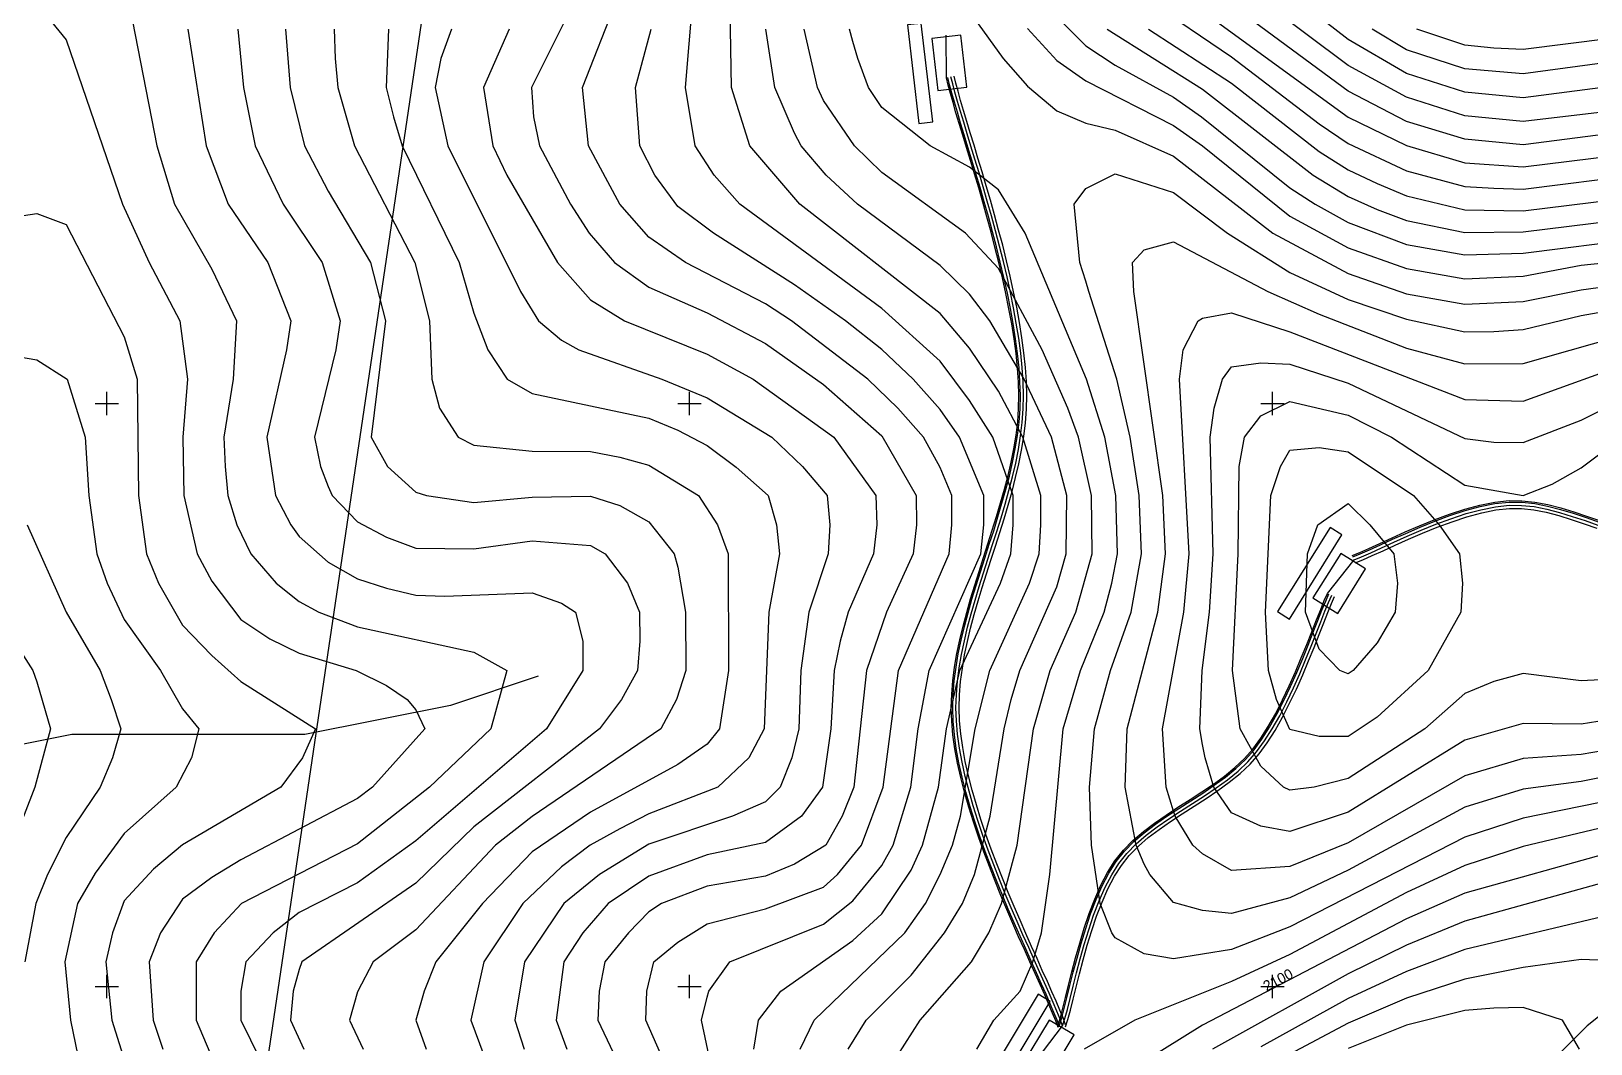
# Model space of a CAD drawing. Header units: metres. Extents: x 732250 to 738810, y 4346021 to 4350226.
# Drawn here: x 733935 to 735273, y 4347951 to 4348819 of the extents above; entities that cross this region are included whole.
import ezdxf
from ezdxf.enums import TextEntityAlignment as Align

# ---------------------------------------------------------------- set-up
doc = ezdxf.new("R2010")
doc.units = ezdxf.units.M
for name, color, linetype in [('BLADE-LAYDOWN', 252, 'Continuous'), ('CRANE-HARDSTAND', 30, 'Continuous'), ('GRID-COORDINATES', 8, 'Continuous'), ('LICENCE-AREA-BOUNDARY', 1, 'Continuous'), ('MV-CABLE-33KV', 1, 'Continuous'), ('ROAD-ACCESS-5.5M', 41, 'Continuous'), ('STREAM', 150, 'Continuous'), ('TOPO-CONTOUR-MAJOR', 8, 'Continuous'), ('TOPO-CONTOUR-MINOR', 252, 'Continuous'), ('TOPO-TEXT', 8, 'Continuous'), ('TRACK-EDGE', 41, 'Continuous')]:
    doc.layers.add(name, color=color, linetype=linetype)

msp = doc.modelspace()

# ---------------------------------------------------------------- linework, layer by layer
at = {"layer": 'BLADE-LAYDOWN'}
for points in [[(734708.6, 4348741.7), (734698.7, 4348826.1), (734686.8, 4348824.7), (734696.7, 4348740.3)], [(735014.6, 4348315.1), (735059.7, 4348387.2), (735049.5, 4348393.6), (735004.4, 4348321.5)], [(734765.5, 4347914.1), (734809.3, 4347987), (734799, 4347993.2), (734755.3, 4347920.3)]]:
    msp.add_lwpolyline(points, close=True, dxfattribs=at)
at = {"layer": 'CRANE-HARDSTAND'}
for points in [[(734737.8, 4348771.3), (734732.6, 4348816), (734707.8, 4348813), (734713, 4348768.4)], [(735056, 4348319.9), (735079.8, 4348358.1), (735058.6, 4348371.4), (735034.8, 4348333.2)], [(734806.8, 4347919.7), (734829.9, 4347958.3), (734808.5, 4347971.1), (734785.4, 4347932.6)]]:
    msp.add_lwpolyline(points, close=True, dxfattribs=at)
at = {"layer": 'GRID-COORDINATES'}
for p, q in [((734000, 4348490), (734000, 4348510)), ((734500, 4348490), (734500, 4348510)), ((735000, 4348490), (735000, 4348510)), ((733990, 4348500), (734010, 4348500)), ((734490, 4348500), (734510, 4348500)), ((734990, 4348500), (735010, 4348500)), ((733990, 4348000), (734010, 4348000)), ((734000, 4347990), (734000, 4348010)), ((734490, 4348000), (734510, 4348000)), ((734500, 4347990), (734500, 4348010)), ((734990, 4348000), (735010, 4348000)), ((735000, 4347990), (735000, 4348010))]:
    msp.add_line(p, q, dxfattribs=at)
at = {"layer": 'LICENCE-AREA-BOUNDARY'}
msp.add_lwpolyline([(734285.3, 4348932.5), (734085.3, 4347582.5), (734070, 4347466), (734085.3, 4347349.5), (734130.3, 4347241), (734201.8, 4347147.8), (734295, 4347076.3), (734403.5, 4347031.3), (735353.5, 4346781.3), (735470, 4346766), (735586.5, 4346781.3), (735695, 4346826.3), (735788.2, 4346897.8), (735859.7, 4346991), (736359.7, 4347941), (736404.7, 4348049.5)], dxfattribs=at)
at = {"layer": 'MV-CABLE-33KV'}
for points in [[(734816.2, 4347964.6), (734814.1, 4347970.4), (734811.4, 4347977.1), (734808.3, 4347984.5), (734804.7, 4347992.7), (734800.8, 4348001.5), (734796.5, 4348011), (734792, 4348021), (734787.2, 4348031.6), (734782.3, 4348042.6), (734777.3, 4348054), (734772.2, 4348065.8), (734767.1, 4348077.9), (734762.1, 4348090.2), (734757.2, 4348102.7), (734752.4, 4348115.4), (734747.8, 4348128.2), (734743.5, 4348141), (734739.5, 4348153.8), (734735.9, 4348166.5), (734732.6, 4348179.1), (734729.9, 4348191.6), (734727.6, 4348203.8), (734725.9, 4348215.8), (734724.9, 4348227.5), (734724.5, 4348239), (734724.9, 4348250.6), (734725.8, 4348262.2), (734727.3, 4348273.9), (734729.3, 4348285.6), (734731.7, 4348297.3), (734734.6, 4348309), (734737.7, 4348320.8), (734741, 4348332.5), (734744.6, 4348344.3), (734748.3, 4348356), (734752.1, 4348367.8), (734755.9, 4348379.6), (734759.7, 4348391.3), (734763.3, 4348403), (734766.8, 4348414.7), (734770.2, 4348426.4), (734773.2, 4348438.1), (734775.9, 4348449.7), (734778.2, 4348461.2), (734780.1, 4348472.7), (734781.5, 4348484.2), (734782.3, 4348495.6), (734782.5, 4348506.9), (734782.2, 4348518.4), (734781.3, 4348530.4), (734780.1, 4348542.8), (734778.4, 4348555.4), (734776.4, 4348568.3), (734774, 4348581.3), (734771.3, 4348594.5), (734768.4, 4348607.7), (734765.3, 4348620.9), (734762, 4348634.1), (734758.6, 4348647.1), (734755.1, 4348660), (734751.6, 4348672.6), (734748, 4348684.9), (734744.4, 4348696.9), (734741, 4348708.4), (734737.6, 4348719.5), (734734.4, 4348730.1), (734731.4, 4348740.1), (734728.5, 4348749.4), (734726, 4348758.1), (734723.7, 4348766), (734721.8, 4348773.1), (734720.3, 4348779.3), (734720, 4348816)], [(735068.5, 4348369.7), (735074.9, 4348372.2), (735082.8, 4348375.6), (735092.1, 4348379.9), (735102.6, 4348384.7), (735114, 4348389.8), (735126.2, 4348395), (735138.9, 4348400.2), (735151.9, 4348405), (735165, 4348409.3), (735178, 4348412.8), (735190.8, 4348415.4), (735203, 4348416.7), (735214.1, 4348416.6), (735225.2, 4348415.4), (735236.3, 4348413.3), (735247.4, 4348410.4), (735258.5, 4348407), (735269.6, 4348403.3), (735280.6, 4348399.5)], [(734816.2, 4347967.2), (734818.1, 4347973.4), (734820.2, 4347981.2), (734822.5, 4347990.5), (734825.1, 4348001), (734828, 4348012.5), (734831.1, 4348024.6), (734834.7, 4348037.1), (734838.6, 4348049.9), (734842.9, 4348062.5), (734847.6, 4348074.9), (734852.8, 4348086.7), (734858.6, 4348097.8), (734864.9, 4348107.7), (734872.2, 4348116.8), (734880.3, 4348125.1), (734889.3, 4348132.8), (734898.8, 4348140.1), (734908.8, 4348147), (734919, 4348153.6), (734929.3, 4348160.2), (734939.5, 4348166.8), (734949.4, 4348173.5), (734958.9, 4348180.4), (734967.8, 4348187.7), (734976, 4348195.4), (734983.3, 4348203.6), (734990, 4348212.8), (734996.5, 4348223), (735002.8, 4348234.1), (735008.7, 4348245.8), (735014.4, 4348257.8), (735019.8, 4348269.8), (735024.8, 4348281.8), (735029.5, 4348293.3), (735033.9, 4348304.2), (735037.8, 4348314.3), (735041.4, 4348323.3), (735044.5, 4348331), (735047.3, 4348337.1), (735070, 4348366)], [(734798.3, 4347937.6), (734820, 4347966)]]:
    msp.add_lwpolyline(points, dxfattribs=at)
at = {"layer": 'ROAD-ACCESS-5.5M'}
for points in [[(734820, 4347966), (734817.8, 4347971.9), (734815.1, 4347978.6), (734812, 4347986.1), (734808.4, 4347994.3), (734804.4, 4348003.1), (734800.1, 4348012.6), (734795.6, 4348022.7), (734790.9, 4348033.2), (734786, 4348044.2), (734781, 4348055.6), (734775.9, 4348067.4), (734770.8, 4348079.4), (734765.8, 4348091.7), (734760.9, 4348104.2), (734756.2, 4348116.8), (734751.6, 4348129.5), (734747.3, 4348142.2), (734743.3, 4348154.9), (734739.7, 4348167.5), (734736.5, 4348180), (734733.8, 4348192.4), (734731.6, 4348204.4), (734729.9, 4348216.2), (734728.9, 4348227.7), (734728.5, 4348239), (734728.9, 4348250.4), (734729.8, 4348261.8), (734731.3, 4348273.3), (734733.2, 4348284.8), (734735.7, 4348296.4), (734738.4, 4348308), (734741.5, 4348319.7), (734744.9, 4348331.4), (734748.4, 4348343.1), (734752.1, 4348354.8), (734755.9, 4348366.6), (734759.7, 4348378.3), (734763.5, 4348390.1), (734767.2, 4348401.9), (734770.7, 4348413.6), (734774, 4348425.4), (734777.1, 4348437.1), (734779.8, 4348448.8), (734782.1, 4348460.5), (734784, 4348472.2), (734785.4, 4348483.8), (734786.3, 4348495.4), (734786.5, 4348506.9), (734786.2, 4348518.6), (734785.3, 4348530.8), (734784.1, 4348543.2), (734782.4, 4348556), (734780.3, 4348568.9), (734777.9, 4348582.1), (734775.2, 4348595.3), (734772.3, 4348608.6), (734769.2, 4348621.8), (734765.9, 4348635.1), (734762.5, 4348648.1), (734759, 4348661), (734755.4, 4348673.7), (734751.8, 4348686), (734748.3, 4348698), (734744.8, 4348709.6), (734741.4, 4348720.7), (734738.2, 4348731.3), (734735.2, 4348741.2), (734732.4, 4348750.6), (734729.8, 4348759.2), (734727.6, 4348767.1), (734725.7, 4348774.1), (734724.2, 4348780.2)], [(735070, 4348366), (735076.4, 4348368.5), (735084.4, 4348372), (735093.7, 4348376.2), (735104.2, 4348381), (735115.6, 4348386.1), (735127.7, 4348391.3), (735140.3, 4348396.5), (735153.2, 4348401.2), (735166.2, 4348405.5), (735178.9, 4348408.9), (735191.4, 4348411.4), (735203.2, 4348412.7), (735213.8, 4348412.6), (735224.6, 4348411.5), (735235.4, 4348409.4), (735246.3, 4348406.5), (735257.3, 4348403.2), (735268.3, 4348399.5), (735279.3, 4348395.7)], [(734820, 4347966), (734821.9, 4347972.3), (734824.1, 4347980.2), (734826.4, 4347989.6), (734829, 4348000.1), (734831.8, 4348011.5), (734835, 4348023.5), (734838.5, 4348036), (734842.4, 4348048.6), (734846.6, 4348061.2), (734851.3, 4348073.4), (734856.4, 4348085), (734862.1, 4348095.8), (734868.2, 4348105.4), (734875.1, 4348114.1), (734883.1, 4348122.2), (734891.8, 4348129.7), (734901.2, 4348136.8), (734911, 4348143.6), (734921.2, 4348150.3), (734931.4, 4348156.9), (734941.7, 4348163.5), (734951.7, 4348170.2), (734961.4, 4348177.3), (734970.5, 4348184.7), (734978.9, 4348192.6), (734986.4, 4348201.1), (734993.3, 4348210.5), (734999.9, 4348221), (735006.3, 4348232.2), (735012.3, 4348244), (735018.1, 4348256.1), (735023.5, 4348268.2), (735028.5, 4348280.2), (735033.2, 4348291.8), (735037.6, 4348302.8), (735041.5, 4348312.8), (735045.1, 4348321.8), (735048.2, 4348329.4), (735050.9, 4348335.5)]]:
    msp.add_lwpolyline(points, dxfattribs=at)
at = {"layer": 'STREAM'}
for points in [[(735670, 4348366), (735620, 4348266), (735590, 4348216), (735560, 4348176), (735520, 4348136), (735370, 4348046), (735270, 4347966), (735120, 4347816), (735040, 4347716), (735010, 4347666), (734850, 4347266), (734840, 4347216), (734800, 4347116), (734790, 4347066), (734730, 4346916), (734670, 4346816), (734630, 4346716), (734600, 4346566), (734560, 4346466), (734500, 4346366), (734420, 4346266)], [(734370, 4348266), (734295, 4348241), (734170, 4348216), (733970, 4348216), (733920, 4348206), (733870, 4348186), (733830, 4348156), (733790, 4348116), (733700, 4347966), (733620, 4347866)]]:
    msp.add_lwpolyline(points, dxfattribs=at)
at = {"layer": 'TOPO-CONTOUR-MAJOR'}
for points in [[(734893.1, 4348871), (735065, 4348745.5), (735115, 4348721.2), (735165, 4348706.5), (735215, 4348702.9), (735315, 4348715.2), (735365, 4348717.5), (735465, 4348711.9), (735499, 4348721), (735515, 4348732), (735521.7, 4348746), (735528.6, 4348771), (735522.8, 4348821)], [(734484.4, 4347921), (734462.5, 4347971), (734463.4, 4347996), (734469.4, 4348021), (734490, 4348038), (734515, 4348053.6), (734565, 4348066.4), (734615, 4348085.1), (734627, 4348096), (734647.4, 4348121), (734666, 4348171), (734679.1, 4348271), (734722.6, 4348371), (734725.1, 4348396), (734725, 4348421), (734715, 4348445.2), (734700.6, 4348471), (734678.7, 4348496), (734652.9, 4348521), (734587.3, 4348571), (734565, 4348585.5), (734496.4, 4348621), (734465, 4348642.8), (734440, 4348671), (734413.2, 4348721), (734408.2, 4348771), (734437.5, 4348846)], [(733940, 4348842.8), (733965, 4348811.9), (734013.5, 4348671), (734036.2, 4348621), (734062.7, 4348571), (734069.3, 4348521), (734065.2, 4348471), (734066, 4348421), (734077.5, 4348371), (734090, 4348347.6), (734115, 4348314.7), (734140, 4348298), (734165, 4348285.7), (734214, 4348271), (734240, 4348258.1), (734257.8, 4348246), (734265, 4348237.3), (734272.7, 4348221), (734227.9, 4348171), (734215, 4348161.1), (734115, 4348108.4), (734090, 4348093.4), (734065, 4348074.8), (734046.1, 4348046), (734036.3, 4348021), (734039.9, 4347971), (734048.1, 4347946)], [(734195, 4348821), (734195.9, 4348796), (734198.1, 4348771), (734212.5, 4348721), (734264.3, 4348621), (734276.9, 4348571), (734278.8, 4348521), (734285.5, 4348496), (734301.3, 4348471), (734315, 4348464.2), (734365, 4348459.2), (734415, 4348458.8), (734440, 4348453.9), (734465, 4348447.2), (734507.6, 4348421), (734524, 4348396), (734533.1, 4348371), (734533.4, 4348271), (734525.7, 4348221), (734515, 4348207.9), (734490, 4348190.3), (734415, 4348149.3), (734365, 4348115.4), (734322.3, 4348071), (734282.4, 4348021), (734272.3, 4347996), (734265.2, 4347971), (734273.9, 4347946)], [(734665, 4347919.6), (734697.9, 4347971), (734741.8, 4348021), (734756.8, 4348046), (734767.6, 4348071), (734781.1, 4348121), (734795, 4348221), (734809.4, 4348271), (734831.4, 4348321), (734845.3, 4348371), (734844.8, 4348421), (734833.6, 4348471), (734824.6, 4348496), (734802.5, 4348546), (734765, 4348615.8), (734736.7, 4348646), (734665, 4348698.2), (734641.5, 4348721), (734615, 4348759.9), (734609.6, 4348771), (734598.4, 4348821)], [(734790, 4348821.8), (734815, 4348794.3), (734840, 4348776.8), (734915, 4348738.5), (734940.1, 4348721), (735015, 4348660.6), (735065, 4348633.6), (735115, 4348615.7), (735165, 4348606.8), (735215, 4348609.1), (735265, 4348618.8), (735315, 4348623.8), (735365, 4348618.2), (735390, 4348610.5), (735424, 4348596), (735515, 4348536.3), (735565, 4348525.5), (735590, 4348541.3), (735615, 4348581.5), (735627, 4348621), (735636, 4348671), (735638.6, 4348721), (735635.2, 4348771), (735626.9, 4348821)], [(735334.5, 4348821), (735290, 4348813.1), (735215, 4348803.7), (735190, 4348804.9), (735165, 4348807.3), (735123.9, 4348821)], [(735315, 4348232.8), (735265, 4348224.8), (735215, 4348225.4), (735165, 4348211.1), (735065, 4348149.3), (735015, 4348132.8), (734990, 4348137.4), (734965, 4348149), (734949.8, 4348171), (734942.3, 4348196), (734940, 4348207.5), (734937.7, 4348221), (734939.6, 4348271), (734946, 4348321), (734949.2, 4348371), (734946.6, 4348471), (734950.1, 4348496), (734957.2, 4348521), (734965, 4348531.4), (734990, 4348534.8), (735015, 4348533.6), (735065, 4348517.3), (735165, 4348469.9), (735190, 4348466.7), (735215, 4348466.4), (735265, 4348485.6), (735315, 4348510.7)], [(735290, 4348114.8), (735165, 4348079.9), (735115, 4348057.9), (734940, 4347966.7), (734890, 4347935.5)]]:
    msp.add_lwpolyline(points, dxfattribs=at)
at = {"layer": 'TOPO-CONTOUR-MINOR'}
for points in [[(734594.9, 4347946), (734606.8, 4347971), (734684.6, 4348046), (734702.5, 4348071), (734715, 4348096), (734725.6, 4348121), (734732.3, 4348146), (734745.1, 4348221), (734757.5, 4348271), (734791.6, 4348346), (734799.9, 4348371), (734801.4, 4348396), (734801.2, 4348421), (734785.8, 4348471), (734765, 4348510.5), (734740, 4348547.6), (734715, 4348577.2), (734594.5, 4348671), (734551.8, 4348721), (734535.9, 4348771), (734533.5, 4348921)], [(735439.5, 4348821), (735414.9, 4348796), (735365, 4348781.7), (735215, 4348762.1), (735165, 4348767), (735115, 4348783.1), (735065, 4348812.2), (734957.1, 4348896)], [(734715, 4348871.2), (734768.9, 4348796), (734790, 4348772.3), (734815, 4348751.1), (734840, 4348740.6), (734865, 4348734.5), (734915, 4348712.1), (735000.4, 4348646), (735065, 4348611.6), (735115, 4348594.1), (735165, 4348585.3), (735215, 4348587.4), (735265, 4348597.6), (735315, 4348604.4)], [(734893, 4348846), (734965, 4348797.4), (735040, 4348739.8), (735065, 4348723.1), (735115, 4348699.7), (735165, 4348686.2), (735190, 4348684.6), (735215, 4348684), (735315, 4348696.4), (735365, 4348696.9), (735415, 4348691.5), (735465, 4348680.1), (735515, 4348680.7), (735540, 4348708), (735547.1, 4348721), (735553, 4348746), (735555.6, 4348771), (735534.4, 4348871)], [(734893.8, 4348821), (734965, 4348774.9), (735040, 4348716.3), (735065, 4348700.4), (735090, 4348688.6), (735115, 4348678), (735165, 4348666), (735215, 4348665.4), (735315, 4348677.7), (735365, 4348676.4), (735415, 4348667.6), (735465, 4348650.1), (735515, 4348639), (735529.2, 4348646), (735540, 4348652.7), (735557.8, 4348671), (735565, 4348682.2), (735576.2, 4348721), (735578.1, 4348771), (735558, 4348871)], [(735497.8, 4348821), (735497.1, 4348796), (735493.3, 4348771), (735465, 4348746.6), (735415, 4348740.3), (735315, 4348734.8), (735215, 4348722), (735165, 4348726.8), (735115, 4348742), (735065, 4348767.9), (734915, 4348878.6)], [(735470.9, 4348821), (735463.1, 4348796), (735440, 4348774.4), (735432.9, 4348771), (735415, 4348765.9), (735390, 4348762.5), (735215, 4348742), (735165, 4348746.9), (735115, 4348762.7), (735065, 4348789.9), (734957.1, 4348871)], [(734015, 4348864.9), (734042.8, 4348721), (734058, 4348671), (734090, 4348615.1), (734111.3, 4348571), (734108.5, 4348521), (734100.4, 4348471), (734101.4, 4348446), (734103.8, 4348421), (734111.6, 4348396), (734123.6, 4348371), (734145.4, 4348346), (734165, 4348330.1), (734182, 4348321), (734215, 4348308.4), (734315, 4348286.8), (734343.3, 4348271), (734329.5, 4348221), (734276.8, 4348171), (734215, 4348122.3), (734115.5, 4348071), (734092.2, 4348046), (734076.7, 4348021), (734076.8, 4347971), (734097.9, 4347921)], [(734401.8, 4348846), (734364.3, 4348771), (734366.1, 4348746), (734371.1, 4348721), (734397.8, 4348671), (734413.8, 4348646), (734435.6, 4348621), (734465, 4348599.9), (734515, 4348577.8), (734565, 4348551.4), (734615, 4348516.2), (734665, 4348472.2), (734694.3, 4348421), (734694.6, 4348396), (734691.8, 4348371), (734669, 4348321), (734651.9, 4348271), (734640.8, 4348171), (734630.8, 4348146), (734617, 4348121), (734590, 4348104.7), (734565, 4348094.6), (734515, 4348086), (734475.8, 4348071), (734465, 4348063.9), (734447.7, 4348046), (734427.4, 4348021), (734422.5, 4347996), (734421.3, 4347971), (734468.7, 4347871)], [(734555.1, 4347946), (734559.2, 4347971), (734578.4, 4347996), (734640, 4348039.4), (734665, 4348062.2), (734690, 4348099.8), (734699.9, 4348121), (734713.6, 4348171), (734720.5, 4348221), (734731.7, 4348271), (734766.6, 4348346), (734775.7, 4348371), (734777.6, 4348396), (734777.6, 4348421), (734760, 4348471), (734740, 4348502.7), (734715, 4348536.3), (734665, 4348581.4), (734543, 4348671), (734521.2, 4348696), (734504.7, 4348721), (734496.5, 4348771), (734502.8, 4348846)], [(734800.5, 4348846), (734840, 4348806.9), (734865, 4348790.2), (734915, 4348762.8), (734939.3, 4348746), (735015, 4348685), (735036.7, 4348671), (735065, 4348655.4), (735115, 4348636.4), (735165, 4348627.4), (735215, 4348629), (735315, 4348641.6)], [(734858.2, 4348821), (734940, 4348769.5), (735034.9, 4348696), (735065, 4348677.6), (735090, 4348666.5), (735115, 4348656.9), (735165, 4348646.6), (735215, 4348647.2), (735315, 4348659.5), (735365, 4348656.7), (735415, 4348644.6), (735465, 4348621), (735515, 4348601.2), (735540, 4348606.4), (735565, 4348620), (735588.9, 4348671), (735598.9, 4348721), (735598.3, 4348771), (735583.4, 4348846)], [(734069.5, 4348821), (734085.2, 4348721), (734104.2, 4348671), (734138.1, 4348621), (734157.8, 4348571), (734154.3, 4348546), (734137.3, 4348471), (734144.6, 4348421), (734157.9, 4348396), (734165, 4348385.8), (734190, 4348363.8), (734215, 4348349.5), (734240, 4348341.6), (734265, 4348335.5), (734290, 4348334.6), (734365, 4348337.7), (734390, 4348328.6), (734402.1, 4348321), (734408.5, 4348296), (734408.3, 4348271), (734377.3, 4348221), (734265, 4348124.7), (734215, 4348088.9), (734165, 4348063.4), (734142.8, 4348046), (734119.2, 4348021), (734115.1, 4347996), (734115, 4347971), (734139.5, 4347921)], [(734112.5, 4348821), (734117.2, 4348771), (734127.4, 4348721), (734151.2, 4348671), (734184.8, 4348621), (734200.1, 4348571), (734196.4, 4348546), (734178.1, 4348471), (734183.4, 4348446), (734190, 4348428.7), (734193.4, 4348421), (734215, 4348398.5), (734240, 4348385.4), (734265, 4348376), (734315, 4348375.3), (734365, 4348382.2), (734415, 4348378.2), (734427.5, 4348371), (734446.8, 4348346), (734457, 4348321), (734457.2, 4348296), (734455.2, 4348271), (734441.6, 4348246), (734422.7, 4348221), (734315, 4348136.8), (734265, 4348088.5), (734167.4, 4348021), (734165, 4348014.5), (734159.8, 4347996), (734157.6, 4347971), (734169, 4347946)], [(734153.3, 4348821), (734157.4, 4348771), (734169.7, 4348721), (734190, 4348682), (734226.2, 4348621), (734239, 4348571), (734226.7, 4348471), (734240.7, 4348446), (734265, 4348423.8), (734274.2, 4348421), (734315, 4348415.2), (734365, 4348419.6), (734415, 4348420.6), (734440, 4348412.5), (734465, 4348398.5), (734486.8, 4348371), (734490, 4348359.6), (734496.6, 4348321), (734496.8, 4348271), (734488.7, 4348246), (734475.2, 4348221), (734365, 4348145.6), (734333.6, 4348121), (734265, 4348048.5), (734228.5, 4348021), (734215, 4347995.4), (734208.3, 4347971), (734220, 4347946)], [(734241.7, 4348821), (734239.7, 4348771), (734245.9, 4348746), (734253.5, 4348721), (734302.4, 4348621), (734315, 4348577.5), (734327, 4348546), (734343.5, 4348521), (734365, 4348508.7), (734465, 4348487.5), (734490, 4348477.2), (734515, 4348463.9), (734540, 4348445.5), (734567.3, 4348421), (734574.5, 4348396), (734577.1, 4348371), (734568, 4348321), (734564.1, 4348221), (734550.8, 4348196), (734524.3, 4348171), (734465, 4348147.9), (734440, 4348135.2), (734414.7, 4348121), (734390, 4348102.5), (734356.8, 4348071), (734323.6, 4348021), (734312.4, 4347971), (734330.9, 4347921)], [(734295.7, 4348821), (734286.6, 4348796), (734281.7, 4348771), (734292.6, 4348721), (734354.8, 4348596), (734370.4, 4348571), (734390, 4348554.4), (734404.9, 4348546), (734476.3, 4348521), (734515, 4348504.8), (734570.4, 4348471), (734596.9, 4348446), (734618.1, 4348421), (734620.3, 4348396), (734618.8, 4348371), (734602.2, 4348321), (734595.4, 4348271), (734593.7, 4348221), (734587.7, 4348196), (734577.8, 4348171), (734565, 4348158.4), (734536.9, 4348146), (734465, 4348122), (734422.6, 4348096), (734392.2, 4348071), (734358.4, 4348021), (734350, 4347971), (734358.2, 4347946)], [(734345.2, 4348821), (734323.1, 4348771), (734331.2, 4348721), (734343.3, 4348696), (734386.6, 4348621), (734415, 4348588.9), (734444, 4348571), (734515, 4348542.4), (734554.6, 4348521), (734623.7, 4348471), (734659.9, 4348421), (734660.6, 4348396), (734657.7, 4348371), (734636, 4348321), (734629.1, 4348296), (734624, 4348271), (734621.3, 4348221), (734613.9, 4348171), (734596, 4348146), (734565, 4348123.4), (734515, 4348112.9), (734465, 4348094.4), (734430.1, 4348071), (734408.5, 4348046), (734392, 4348021), (734385.5, 4347971), (734394.6, 4347946)], [(734520.7, 4347921), (734510.3, 4347971), (734515, 4347990.6), (734516.6, 4347996), (734534.5, 4348021), (734615, 4348053.4), (734640, 4348073.3), (734665, 4348103.7), (734674.6, 4348121), (734689.9, 4348171), (734696.1, 4348221), (734705.6, 4348271), (734749.9, 4348371), (734752.3, 4348396), (734752.3, 4348421), (734731.6, 4348471), (734715, 4348494.8), (734691.9, 4348521), (734665, 4348546.3), (734633.7, 4348571), (734590, 4348601.8), (734520.6, 4348646), (734490, 4348669.1), (734470.2, 4348696), (734457.3, 4348721), (734453.6, 4348771), (734466.9, 4348821)], [(734636.1, 4347946), (734651.6, 4347971), (734690, 4348009.7), (734718.7, 4348046), (734734, 4348071), (734744.4, 4348096), (734757.9, 4348146), (734769.8, 4348221), (734776, 4348246), (734783.4, 4348271), (734815, 4348342.6), (734823.2, 4348371), (734823.6, 4348421), (734810.5, 4348471), (734786.9, 4348521), (734757.6, 4348571), (734740, 4348593.8), (734715, 4348618.4), (734644, 4348671), (734617.2, 4348696), (734595.8, 4348721), (734590, 4348731.8), (734573, 4348771), (734565.4, 4348821)], [(734746.4, 4347946), (734761.1, 4347971), (734783.6, 4347996), (734794.5, 4348021), (734801.8, 4348046), (734809, 4348096), (734820.5, 4348221), (734835.3, 4348271), (734855.6, 4348321), (734862.3, 4348346), (734867, 4348371), (734865.6, 4348421), (734856.1, 4348471), (734840.5, 4348521), (734787.8, 4348646), (734765, 4348683.2), (734740, 4348702.7), (734706.5, 4348721), (734665, 4348754), (734653.4, 4348771), (734644.2, 4348796), (734640, 4348810.5), (734637.1, 4348821)], [(735400.6, 4348821), (735390, 4348814.8), (735365, 4348804.6), (735340, 4348799.8), (735215, 4348782.7), (735165, 4348787), (735115, 4348803.5), (735085.5, 4348821)], [(735315, 4348164.7), (735215, 4348144.3), (735165, 4348128.1), (735015, 4348051.2), (734965, 4348031.7), (734915, 4348023.7), (734890, 4348027.9), (734865, 4348041.6), (734862.3, 4348046), (734852.3, 4348071), (734844.8, 4348121), (734843.1, 4348171), (734847.3, 4348221), (734861.2, 4348271), (734878.9, 4348321), (734887.7, 4348371), (734885.8, 4348421), (734878.1, 4348471), (734866.5, 4348521), (734842.6, 4348596), (734840, 4348604.9), (734834.9, 4348621), (734829.9, 4348671), (734840, 4348684.3), (734865, 4348697), (734915, 4348681), (734961.5, 4348646), (735015, 4348612.3), (735065, 4348589.1), (735115, 4348572.3), (735165, 4348561.6), (735190, 4348561.8), (735215, 4348563.4), (735265, 4348575.4), (735315, 4348584.3)], [(733915, 4348659.2), (733940, 4348663), (733965, 4348653.6), (734015, 4348557.2), (734026.1, 4348521), (734027.3, 4348421), (734034, 4348371), (734044.4, 4348346), (734065, 4348309.8), (734090, 4348283.8), (734115, 4348261.5), (734178.9, 4348221), (734167.8, 4348196), (734149.2, 4348171), (734065, 4348121.3), (734040, 4348100.5), (734015, 4348073.5), (734004.9, 4348046), (733999.1, 4348021), (734004.2, 4347971), (734035.8, 4347871)], [(735315, 4348185.7), (735265, 4348175.8), (735215, 4348169.1), (735165, 4348153.6), (735065, 4348099.6), (735015, 4348075.9), (734965, 4348062.4), (734940, 4348065.2), (734915, 4348071.9), (734894.8, 4348096), (734890, 4348104.7), (734883, 4348121), (734873.7, 4348171), (734875.3, 4348221), (734901.7, 4348321), (734908.2, 4348371), (734906, 4348421), (734881.2, 4348596), (734880, 4348621), (734890, 4348631.7), (734915, 4348638.6), (734996.1, 4348596), (735040, 4348576.6), (735115, 4348547.6), (735165, 4348534), (735215, 4348534.3), (735315, 4348562.6)], [(735315, 4348207.4), (735265, 4348198.9), (735215, 4348195.6), (735165, 4348180.7), (735065, 4348123.2), (735015, 4348102.8), (734965, 4348099.5), (734940, 4348113.7), (734931.6, 4348121), (734916.7, 4348146), (734915, 4348150.2), (734908.8, 4348171), (734905.6, 4348221), (734924, 4348321), (734928.7, 4348371), (734920.3, 4348521), (734923.4, 4348546), (734936.2, 4348571), (734940, 4348573.1), (734965, 4348577.8), (735015, 4348561.4), (735165, 4348503.4), (735215, 4348502), (735315, 4348538)], [(733915, 4348541.8), (733940, 4348537.4), (733966.1, 4348521), (733981.3, 4348471), (733984.7, 4348421), (733991.4, 4348371), (734000.3, 4348346), (734015, 4348314.6), (734046, 4348271), (734065, 4348238), (734078.9, 4348221), (734072.7, 4348196), (734059.6, 4348171), (734015, 4348131.1), (733990, 4348097), (733974.9, 4348071), (733964, 4348021), (733968.9, 4347971), (733989.3, 4347871)], [(735315, 4348264.6), (735265, 4348262.1), (735215, 4348268.4), (735190, 4348261.6), (735165, 4348251.2), (735130.9, 4348221), (735065, 4348178.2), (735035.9, 4348171), (735015, 4348168.4), (735009.6, 4348171), (734990, 4348189), (734972.3, 4348221), (734965.7, 4348271), (734970.7, 4348371), (734971.6, 4348446), (734976, 4348471), (734990, 4348489.4), (735015, 4348501.6), (735065, 4348489.9), (735102.3, 4348471), (735165, 4348429.8), (735215, 4348421.1), (735240, 4348430.9), (735265, 4348444.8), (735300.1, 4348471)], [(733931.6, 4348396), (733965.2, 4348321), (733994.3, 4348271), (734003.6, 4348246), (734011.9, 4348221), (734004.9, 4348196), (733994.4, 4348171), (733965, 4348127.7), (733949, 4348096), (733939.1, 4348071), (733929.8, 4348021)], [(733915, 4348304.7), (733936.4, 4348271), (733940, 4348261.1), (733951.7, 4348221), (733938.3, 4348171), (733909.5, 4348096)], [(735315, 4348143.6), (735215, 4348119.9), (735165, 4348103.7), (735115, 4348080.6), (735015, 4348027.4), (734965, 4348004.3), (734881.9, 4347971), (734838.5, 4347946)], [(735340, 4348104.6), (735165, 4348055.8), (735115, 4348035.4), (735065, 4348010.8), (734948.7, 4347946)], [(735290, 4348061.4), (735165, 4348031.5), (735115, 4348012.8), (735065, 4347989.6), (734990, 4347948)], [(735315.9, 4348021), (735265, 4348023), (735215, 4348016.1), (735165, 4348006.1), (735115, 4347989.9), (735065, 4347968.4), (735015, 4347941.8)], [(735263.6, 4347946), (735249, 4347971), (735215, 4347981.9), (735190, 4347981.2), (735165, 4347979.4), (735115, 4347966.6), (735065, 4347946.8)]]:
    msp.add_lwpolyline(points, dxfattribs=at)
for points in [[(735015, 4348220.4), (735003.5, 4348246), (734996.6, 4348271), (734994.1, 4348321), (734998.6, 4348421), (735006.8, 4348446), (735015, 4348460), (735040, 4348462.2), (735065, 4348458.6), (735121, 4348421), (735143, 4348396), (735160.6, 4348371), (735163, 4348346), (735161.7, 4348321), (735133.7, 4348271), (735090, 4348231), (735065, 4348214.4), (735040, 4348214.3)], [(735040, 4348289.2), (735028.5, 4348321), (735030.1, 4348371), (735039.1, 4348396), (735065, 4348414.1), (735083.7, 4348396), (735104.3, 4348371), (735107.2, 4348346), (735105.4, 4348321), (735090, 4348294.6), (735069.2, 4348271), (735065, 4348268), (735057.9, 4348271)]]:
    msp.add_lwpolyline(points, close=True, dxfattribs=at)
at = {"layer": 'TRACK-EDGE'}
for points in [[(734817.4, 4347965), (734815.3, 4347970.9), (734812.6, 4347977.5), (734809.4, 4347985), (734805.9, 4347993.2), (734801.9, 4348002), (734797.6, 4348011.5), (734793.1, 4348021.5), (734788.4, 4348032.1), (734783.5, 4348043.1), (734778.4, 4348054.5), (734773.4, 4348066.3), (734768.3, 4348078.3), (734763.3, 4348090.7), (734758.4, 4348103.2), (734753.6, 4348115.8), (734749, 4348128.6), (734744.7, 4348141.4), (734740.7, 4348154.1), (734737.1, 4348166.8), (734733.8, 4348179.4), (734731.1, 4348191.8), (734728.8, 4348204), (734727.2, 4348215.9), (734726.1, 4348227.5), (734725.8, 4348239), (734726.1, 4348250.5), (734727.1, 4348262.1), (734728.6, 4348273.7), (734730.5, 4348285.3), (734733, 4348297), (734735.8, 4348308.7), (734738.9, 4348320.4), (734742.2, 4348332.2), (734745.8, 4348343.9), (734749.5, 4348355.7), (734753.3, 4348367.4), (734757.1, 4348379.2), (734760.9, 4348390.9), (734764.5, 4348402.7), (734768, 4348414.4), (734771.4, 4348426.1), (734774.4, 4348437.8), (734777.1, 4348449.4), (734779.4, 4348461), (734781.3, 4348472.6), (734782.7, 4348484.1), (734783.5, 4348495.5), (734783.8, 4348506.9), (734783.4, 4348518.5), (734782.6, 4348530.5), (734781.3, 4348542.9), (734779.6, 4348555.6), (734777.6, 4348568.5), (734775.2, 4348581.5), (734772.6, 4348594.7), (734769.6, 4348608), (734766.5, 4348621.2), (734763.2, 4348634.4), (734759.8, 4348647.4), (734756.3, 4348660.3), (734752.8, 4348672.9), (734749.2, 4348685.3), (734745.6, 4348697.2), (734742.2, 4348708.8), (734738.8, 4348719.9), (734735.6, 4348730.5), (734732.5, 4348740.4), (734729.7, 4348749.8), (734727.2, 4348758.4), (734724.9, 4348766.3), (734723, 4348773.4), (734721.5, 4348779.6)], [(734822.6, 4347967), (734820.4, 4347972.9), (734817.7, 4347979.6), (734814.5, 4347987.2), (734810.9, 4347995.4), (734806.9, 4348004.3), (734802.6, 4348013.7), (734798.1, 4348023.8), (734793.4, 4348034.3), (734788.5, 4348045.3), (734783.5, 4348056.7), (734778.4, 4348068.4), (734773.4, 4348080.5), (734768.4, 4348092.7), (734763.5, 4348105.2), (734758.7, 4348117.7), (734754.2, 4348130.4), (734749.9, 4348143.1), (734746, 4348155.7), (734742.4, 4348168.3), (734739.2, 4348180.7), (734736.5, 4348192.9), (734734.3, 4348204.9), (734732.6, 4348216.6), (734731.6, 4348227.9), (734731.3, 4348239), (734731.6, 4348250.2), (734732.5, 4348261.5), (734734, 4348272.9), (734735.9, 4348284.3), (734738.3, 4348295.8), (734741.1, 4348307.4), (734744.2, 4348319), (734747.5, 4348330.6), (734751.1, 4348342.3), (734754.7, 4348354), (734758.5, 4348365.7), (734762.3, 4348377.5), (734766.1, 4348389.3), (734769.8, 4348401.1), (734773.3, 4348412.9), (734776.7, 4348424.6), (734779.7, 4348436.4), (734782.5, 4348448.2), (734784.8, 4348460), (734786.8, 4348471.8), (734788.2, 4348483.5), (734789, 4348495.2), (734789.3, 4348506.9), (734788.9, 4348518.8), (734788.1, 4348531), (734786.8, 4348543.5), (734785.1, 4348556.4), (734783, 4348569.4), (734780.6, 4348582.6), (734777.9, 4348595.9), (734775, 4348609.2), (734771.9, 4348622.5), (734768.6, 4348635.7), (734765.1, 4348648.8), (734761.6, 4348661.8), (734758, 4348674.4), (734754.5, 4348686.8), (734750.9, 4348698.8), (734747.4, 4348710.4), (734744.1, 4348721.5), (734740.8, 4348732.1), (734737.8, 4348742), (734735, 4348751.4), (734732.5, 4348760), (734730.3, 4348767.8), (734728.4, 4348774.8), (734726.9, 4348780.9)], [(735069, 4348368.6), (735075.4, 4348371), (735083.3, 4348374.5), (735092.6, 4348378.7), (735103.1, 4348383.5), (735114.5, 4348388.6), (735126.7, 4348393.9), (735139.3, 4348399), (735152.3, 4348403.8), (735165.4, 4348408.1), (735178.3, 4348411.6), (735190.9, 4348414.1), (735203.1, 4348415.4), (735214, 4348415.4), (735225, 4348414.2), (735236, 4348412), (735247.1, 4348409.2), (735258.1, 4348405.8), (735269.2, 4348402.1), (735280.2, 4348398.3)], [(735071, 4348363.4), (735077.5, 4348366), (735085.5, 4348369.5), (735094.9, 4348373.7), (735105.3, 4348378.5), (735116.7, 4348383.6), (735128.8, 4348388.8), (735141.3, 4348393.9), (735154.1, 4348398.6), (735166.9, 4348402.8), (735179.6, 4348406.2), (735191.8, 4348408.7), (735203.3, 4348409.9), (735213.7, 4348409.9), (735224.2, 4348408.7), (735234.8, 4348406.7), (735245.6, 4348403.9), (735256.4, 4348400.6), (735267.4, 4348396.9), (735278.4, 4348393.1)], [(734817.4, 4347966.8), (734819.3, 4347973), (734821.4, 4347980.9), (734823.7, 4347990.2), (734826.3, 4348000.7), (734829.2, 4348012.1), (734832.4, 4348024.3), (734835.9, 4348036.8), (734839.8, 4348049.5), (734844, 4348062.1), (734848.8, 4348074.4), (734854, 4348086.2), (734859.7, 4348097.1), (734866, 4348107), (734873.1, 4348115.9), (734881.2, 4348124.2), (734890.1, 4348131.8), (734899.6, 4348139), (734909.5, 4348145.9), (734919.7, 4348152.6), (734929.9, 4348159.2), (734940.2, 4348165.8), (734950.1, 4348172.5), (734959.7, 4348179.5), (734968.7, 4348186.8), (734976.9, 4348194.5), (734984.3, 4348202.8), (734991, 4348212.1), (734997.6, 4348222.4), (735003.9, 4348233.5), (735009.9, 4348245.2), (735015.6, 4348257.2), (735021, 4348269.3), (735026, 4348281.3), (735030.7, 4348292.8), (735035, 4348303.8), (735039, 4348313.9), (735042.5, 4348322.8), (735045.7, 4348330.5), (735048.4, 4348336.6)], [(734822.6, 4347965.2), (734824.6, 4347971.5), (734826.7, 4347979.5), (734829.1, 4347988.9), (734831.7, 4347999.4), (734834.5, 4348010.8), (734837.7, 4348022.8), (734841.1, 4348035.2), (734845, 4348047.8), (734849.2, 4348060.2), (734853.9, 4348072.3), (734858.9, 4348083.8), (734864.5, 4348094.4), (734870.4, 4348103.8), (734877.2, 4348112.3), (734885, 4348120.2), (734893.5, 4348127.6), (734902.8, 4348134.6), (734912.5, 4348141.4), (734922.6, 4348148), (734932.9, 4348154.6), (734943.2, 4348161.2), (734953.3, 4348168), (734963, 4348175.1), (734972.3, 4348182.6), (734980.9, 4348190.7), (734988.5, 4348199.4), (734995.6, 4348209), (735002.3, 4348219.6), (735008.7, 4348230.9), (735014.8, 4348242.8), (735020.6, 4348254.9), (735026, 4348267.1), (735031.1, 4348279.2), (735035.8, 4348290.8), (735040.1, 4348301.8), (735044.1, 4348311.8), (735047.6, 4348320.8), (735050.7, 4348328.3), (735053.4, 4348334.3)]]:
    msp.add_lwpolyline(points, dxfattribs=at)

# ---------------------------------------------------------------- texts
at = {"layer": 'TOPO-TEXT'}
msp.add_text('2100', height=9, rotation=27.5245, dxfattribs=at).set_placement((735006.9, 4348001.6), align=Align.CENTER)

doc.saveas('drawing.dxf')
